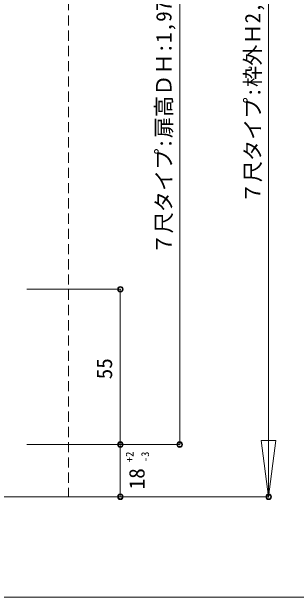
# Model space of a CAD drawing. Units: millimetres on the paper, enlarged 5 times, with parts at other scales. Extents: x -992 to 1008, y -685 to 700.
# Drawn here: x -482.8 to -314.7, y -26.2 to 319.6 of the extents above; entities that cross this region are included whole.
import ezdxf
from ezdxf.enums import TextEntityAlignment as Align

# ---------------------------------------------------------------- set-up
doc = ezdxf.new("R2010")
doc.units = ezdxf.units.MM
doc.header["$LTSCALE"] = 5
doc.header["$PDMODE"] = 32
doc.header["$PDSIZE"] = 2.5
doc.linetypes.add('DASHED1', pattern=[1.8, 1.2, -0.6])
for name, color, linetype, lineweight in [('1-0_H-SYM', 7, 'Continuous', 20), ('1-1_0', 7, 'Continuous', 20), ('2-0_18', 7, 'Continuous', 18)]:
    doc.layers.add(name, color=color, linetype=linetype, lineweight=lineweight)
doc.styles.add('ＭＳ ゴシック', font='')
doc.styles.get('ＭＳ ゴシック').set_extended_font_data('MS Gothic')

msp = doc.modelspace()

# ---------------------------------------------------------------- linework, layer by layer
at = {"layer": '1-0_H-SYM'}
msp.add_lwpolyline([(197.5, -26.25), (-967.5, -26.25), (-967.5, 675)], dxfattribs=at)
at = {"layer": '1-1_0'}
msp.add_lwpolyline([(197.5, -26.25), (-967.5, -26.25), (-967.5, 675)], dxfattribs=at)
at = {"layer": '2-0_18', "linetype": 'DASHED1', "lineweight": 20}
msp.add_line((-449.294, 515.382), (-449.294, 33.12), dxfattribs=at)
at = {"layer": '2-0_18', "color": 4}
for p, q in [((-331.044, 515.382), (-331.044, 33.069)), ((-383.569, 443.715), (-383.569, 63.953)), ((-473.819, 155.62), (-418.66, 155.62)), ((-335.377, 66.402), (-326.711, 66.402)), ((-331.044, 33.068), (-335.377, 66.402)), ((-326.711, 66.402), (-331.044, 33.068)), ((-473.819, 63.953), (-383.569, 63.953)), ((-473.819, 33.12), (-331.044, 33.12))]:
    msp.add_line(p, q, dxfattribs=at)
at = {"layer": '2-0_18', "lineweight": 20}
msp.add_line((-702.627, 33.12), (-332.059, 33.12), dxfattribs=at)
at = {"layer": '2-0_18', "color": 4}
msp.add_lwpolyline([(-418.66, 155.62), (-418.66, 63.953), (-418.66, 33.12)], dxfattribs=at)
for centre in [(-418.66, 155.62), (-418.66, 63.953), (-383.569, 63.953), (-418.66, 33.12), (-331.044, 33.069)]:
    msp.add_circle(centre, 1.667, dxfattribs=at)
for p in [(-418.66, 155.62), (-418.66, 63.953), (-383.569, 63.953), (-418.66, 33.12)]:
    msp.add_point(p, dxfattribs=at)
at = {"layer": '2-0_18', "color": 5}
for p in [(-418.66, 155.62), (-418.66, 63.953), (-383.569, 63.953), (-418.66, 33.12), (-331.044, 33.069)]:
    msp.add_point(p, dxfattribs=at)

# ---------------------------------------------------------------- texts
at = {"layer": '2-0_18', "style": 'ＭＳ ゴシック'}
for s, height, p in [('７尺タイプ:枠外Ｈ2,034', 9.164, (-333.127, 206.385)), ('７尺タイプ:扉高ＤＨ:1,973', 9.164, (-385.652, 176.151)), ('55', 9.164, (-420.772, 102.488)), ('+2', 4.582, (-409.502, 53.542)), ('-3', 4.582, (-400.339, 53.542)), ('18', 9.164, (-401.589, 37.506))]:
    msp.add_text(s, height=height, rotation=90, dxfattribs=at).set_placement(p, align=Align.BOTTOM_LEFT)

doc.saveas('drawing.dxf')
